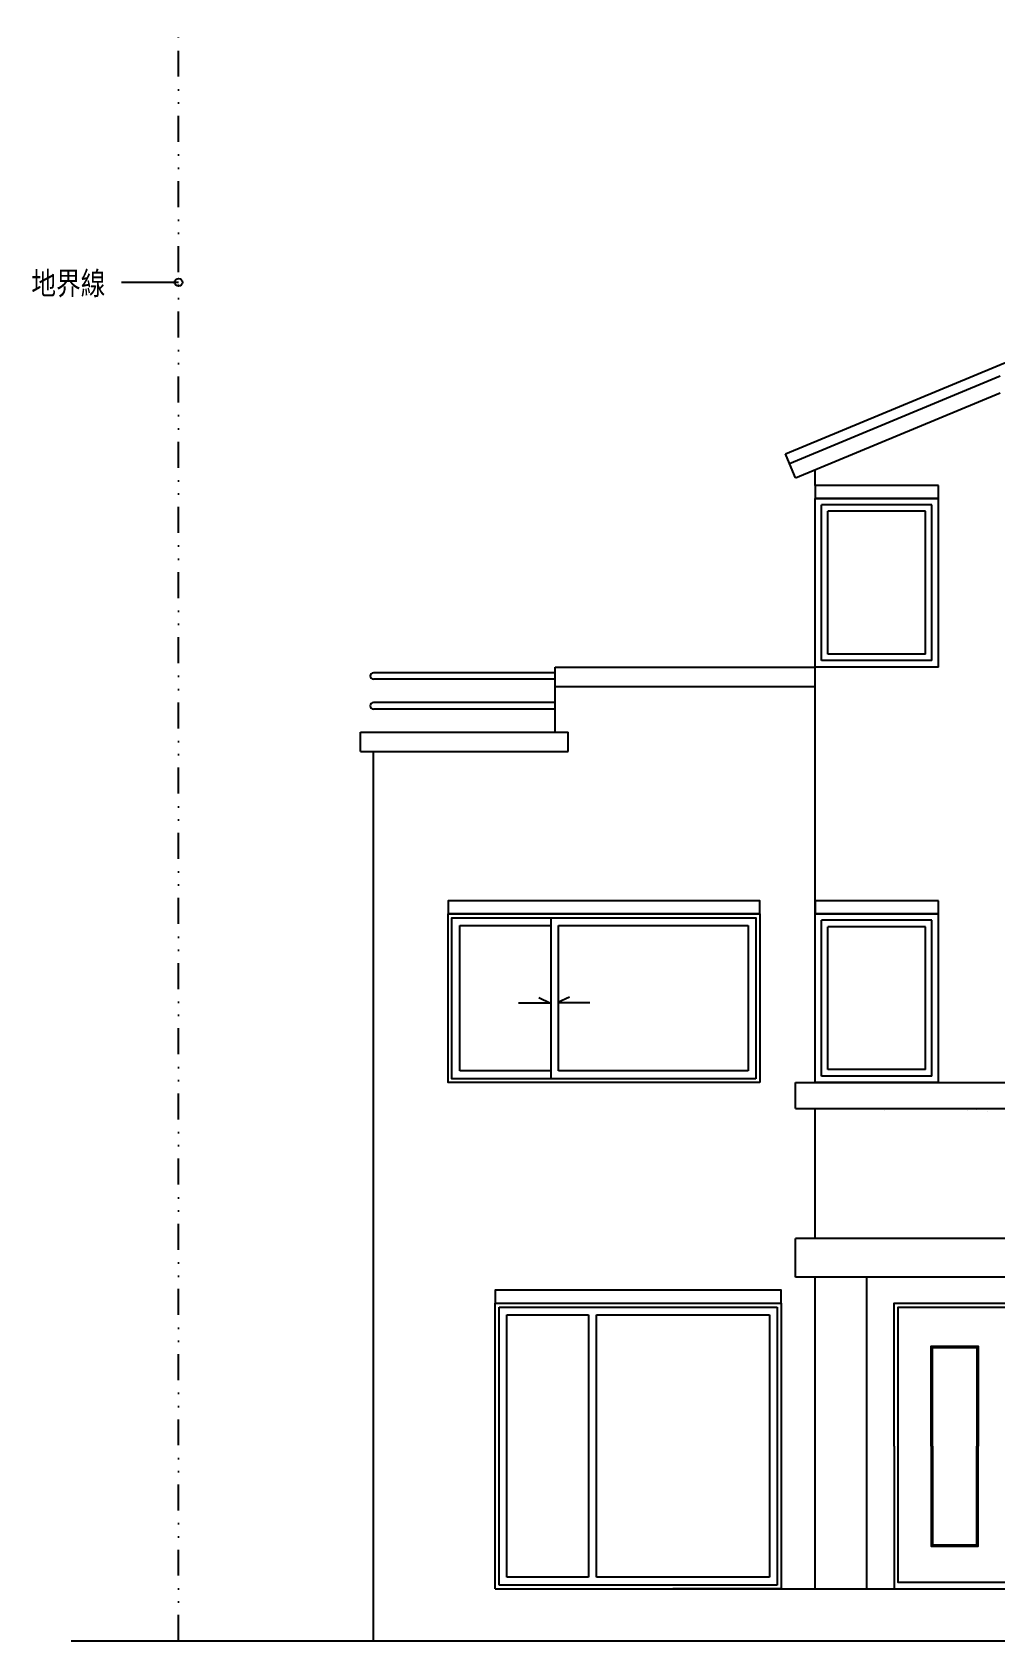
# Model space of a CAD drawing. Extents: x 32549 to 39694, y 7645 to 11950.
# Drawn here: x 36611 to 37352, y 10652 to 11891 of the extents above; entities that cross this region are included whole.
import ezdxf

# ---------------------------------------------------------------- set-up
doc = ezdxf.new("R2010")
doc.units = 0
doc.header["$LTSCALE"] = 80
doc.header["$MEASUREMENT"] = 0
doc.linetypes.add('DIVIDE2', pattern=[0.625, 0.25, -0.125, 0, -0.125, 0, -0.125])
doc.layers.get('0').update_dxf_attribs({"linetype": 'CONTINUOUS'})
for name, color, linetype in [('C2', 2, 'CONTINUOUS'), ('C3', 3, 'CONTINUOUS'), ('C4', 4, 'CONTINUOUS'), ('C7', 7, 'CONTINUOUS'), ('CHINA', 3, 'CONTINUOUS'), ('DOOR', 4, 'CONTINUOUS'), ('LAYER1', 3, 'CONTINUOUS'), ('LAYER2', 9, 'CONTINUOUS'), ('P-POINT', 1, 'CONTINUOUS'), ('PAINT', 11, 'CONTINUOUS'), ('RAILING', 4, 'CONTINUOUS'), ('WALL2', 7, 'CONTINUOUS'), ('WINDOW', 6, 'CONTINUOUS'), ('WINDOW1', 6, 'CONTINUOUS')]:
    doc.layers.add(name, color=color, linetype=linetype)
doc.styles.add('AEH', font='SIMPLEX.SHX', dxfattribs={"bigfont": 'AE.SHX'})

# ---------------------------------------------------------------- blocks, each defined once
blk = doc.blocks.new('A$C486668CE')
at = {"layer": 'LAYER1', "linetype": 'Continuous'}
for p, q in [((24.5, 0.4), (0, 0.4)), ((15.6, 4.6), (24.5, 0.4)), ((39.2, 4.3), (30.3, 0)), ((30.3, 0), (54.8, 0))]:
    blk.add_line(p, q, dxfattribs=at)
blk = doc.blocks.new('A$C41834BD2')
at = {"layer": 'C7'}
for p, q in [((0, 10), (95, 10)), ((0, 0), (0, 10)), ((95, 10), (95, 0)), ((95, 0), (0, 0))]:
    blk.add_line(p, q, dxfattribs=at)

msp = doc.modelspace()

# ---------------------------------------------------------------- linework, layer by layer
at = {"linetype": 'Continuous'}
msp.add_line((36641.41, 10652.17), (38359.11, 10652.17), dxfattribs=at)
at = {"layer": 'C2'}
for p, q in [((37194.41, 11558.99), (37356.53, 11626.54)), ((37199.03, 11547.92), (37356.53, 11613.54)), ((37199.03, 11547.92), (37194.41, 11558.99)), ((37214.03, 10692.17), (37214.03, 10932.17)), ((36967.89, 10692.17), (38019.03, 10692.17))]:
    msp.add_line(p, q, dxfattribs=at)
at = {"layer": 'C3', "linetype": 'Continuous'}
msp.add_line((36724.01, 11698.49), (36680.22, 11698.49), dxfattribs=at)
at = {"layer": 'C3'}
for p, q in [((36864.03, 11337.17), (36864.03, 11352.17)), ((36864.03, 11352.17), (37024.03, 11352.17)), ((37024.03, 11337.17), (37024.03, 11352.17)), ((36864.03, 11337.17), (37024.03, 11337.17)), ((37199.03, 11082.17), (37469.03, 11082.17)), ((37199.03, 11062.17), (37199.03, 11082.17)), ((37199.03, 11062.17), (37469.03, 11062.17)), ((37469.03, 10962.17), (37199.03, 10962.17)), ((37199.03, 10932.17), (37199.03, 10962.17)), ((37469.03, 10932.17), (37199.03, 10932.17))]:
    msp.add_line(p, q, dxfattribs=at)
at = {"layer": 'C3', "color": 1}
msp.add_line((37214.03, 10962.17), (37214.03, 11062.17), dxfattribs=at)
at = {"layer": 'C4'}
for p, q in [((37214.03, 11542.17), (37214.03, 11554.17)), ((37014.03, 11402.17), (37214.03, 11402.17)), ((37014.03, 11402.17), (37214.03, 11402.17)), ((37014.03, 11352.17), (37014.03, 11402.17)), ((37214.03, 11212.17), (37214.03, 11402.17)), ((37014.03, 11387.17), (37214.03, 11387.17)), ((36874.03, 10652.17), (36874.03, 11337.17)), ((37254.03, 10692.17), (37254.03, 10932.17))]:
    msp.add_line(p, q, dxfattribs=at)
at = {"layer": 'C7', "color": 3, "linetype": 'DIVIDE2'}
msp.add_line((36724.01, 10652.17), (36724.01, 11891.23), dxfattribs=at)
at = {"layer": 'C7'}
for p, q in [((37191.34, 11566.38), (37616.53, 11743.54)), ((37214.03, 11542.17), (37214.03, 11532.17)), ((37309.03, 11542.17), (37214.03, 11542.17)), ((37309.03, 11532.17), (37309.03, 11542.17)), ((37214.03, 11532.17), (37309.03, 11532.17))]:
    msp.add_line(p, q, dxfattribs=at)
for points in [[(37171.53, 11212.17), (37171.53, 11222.17), (36931.53, 11222.17), (36931.53, 11212.17), (37171.53, 11212.17)], [(37171.53, 11212.17), (37171.53, 11222.17), (36931.53, 11222.17), (36931.53, 11212.17), (37171.53, 11212.17)], [(37171.53, 11212.17), (37171.53, 11222.17), (36931.53, 11222.17), (36931.53, 11212.17), (37171.53, 11212.17)], [(37171.53, 11212.17), (37171.53, 11222.17), (36931.53, 11222.17), (36931.53, 11212.17), (37171.53, 11212.17)], [(37187.89, 10912.14), (37187.89, 10922.14), (36967.89, 10922.14), (36967.89, 10912.14), (37187.89, 10912.14)]]:
    msp.add_lwpolyline(points, dxfattribs=at)
at = {"layer": 'DOOR'}
for points in [[(37275.08, 10802.17), (37275.08, 10912.17), (37410.08, 10912.17), (37410.08, 10692.17)], [(37278.08, 10802.17), (37278.08, 10909.17), (37407.08, 10909.17), (37407.08, 10697.17), (37278.08, 10697.17), (37278.08, 10802.17)], [(37303.58, 10802.17), (37303.58, 10879.17), (37339.58, 10879.17), (37339.58, 10802.17)], [(37304.58, 10802.17), (37304.58, 10878.17), (37338.58, 10878.17), (37338.58, 10802.17)], [(37275.08, 10802.17), (37275.08, 10692.17)], [(37303.58, 10802.17), (37303.58, 10725.17), (37339.58, 10725.17), (37339.58, 10802.17)], [(37304.58, 10802.17), (37304.58, 10726.17), (37338.58, 10726.17), (37338.58, 10802.17)]]:
    msp.add_lwpolyline(points, dxfattribs=at)
at = {"layer": 'LAYER2'}
msp.add_line((37016.53, 11203.17), (37162.53, 11203.17), dxfattribs=at)
at = {"layer": 'P-POINT'}
msp.add_circle((36724.01, 11698.49), 3, dxfattribs=at)
at = {"layer": 'PAINT'}
for p, q in [((37224.03, 11412.17), (37224.03, 11522.17)), ((37299.03, 11522.17), (37224.03, 11522.17)), ((37299.03, 11412.17), (37299.03, 11522.17)), ((37299.03, 11412.17), (37224.03, 11412.17)), ((36940.53, 11091.17), (36940.53, 11203.17)), ((36940.53, 11203.17), (37010.53, 11203.17)), ((37010.53, 11209.17), (37010.53, 11085.17)), ((37016.53, 11091.17), (37016.53, 11203.17)), ((37162.53, 11203.17), (37162.53, 11091.17)), ((37168.32, 11211.84), (37168.32, 11211.84)), ((37224.03, 11092.17), (37224.03, 11202.17)), ((37299.03, 11202.17), (37224.03, 11202.17)), ((37299.03, 11092.17), (37299.03, 11202.17)), ((37010.53, 11091.17), (36940.53, 11091.17)), ((37162.53, 11091.17), (37016.53, 11091.17)), ((37299.03, 11092.17), (37224.03, 11092.17)), ((37252.55, 11061.89), (37252.55, 11061.89)), ((37267.78, 11060.42), (37267.78, 11060.42)), ((37278.13, 11062.01), (37278.13, 11062.01)), ((37304.31, 11061.68), (37304.31, 11061.68)), ((37308.38, 11061.3), (37308.38, 11061.3)), ((37331.32, 11060.71), (37331.32, 11060.71)), ((37338.52, 11061.21), (37338.52, 11061.21)), ((37346.65, 11060.14), (37346.65, 11060.14)), ((37348.4, 11061.65), (37348.4, 11061.65)), ((37160.75, 10912.3), (37160.75, 10912.3)), ((37160.75, 10912.3), (37160.75, 10912.3)), ((37160.75, 10912.3), (37160.75, 10912.3)), ((37160.75, 10912.3), (37160.75, 10912.3)), ((36976.89, 10701.14), (36976.89, 10903.14)), ((36976.89, 10903.14), (37039.75, 10903.14)), ((37039.75, 10903.14), (37039.75, 10701.14)), ((37045.75, 10701.14), (37045.75, 10903.14)), ((37045.75, 10903.14), (37178.89, 10903.14)), ((37178.89, 10903.14), (37178.89, 10701.14)), ((37039.75, 10701.14), (36976.89, 10701.14)), ((37178.89, 10701.14), (37045.75, 10701.14))]:
    msp.add_line(p, q, dxfattribs=at)
at = {"layer": 'RAILING'}
for p, q in [((37014.03, 11397.83), (36874.03, 11397.83)), ((37014.03, 11392.83), (36874.03, 11392.83)), ((37014.03, 11374.88), (36874.03, 11374.88)), ((37014.03, 11369.88), (36874.03, 11369.88))]:
    msp.add_line(p, q, dxfattribs=at)
for centre in [(36874.03, 11395.33), (36874.03, 11372.38)]:
    msp.add_arc(centre, 2.5, 90, 270, dxfattribs=at)
at = {"layer": 'WALL2'}
msp.add_line((37194.41, 11558.99), (37191.34, 11566.38), dxfattribs=at)
at = {"layer": 'WINDOW'}
for p, q in [((36967.89, 10692.17), (36967.89, 10912.14)), ((36967.89, 10912.14), (37187.89, 10912.14)), ((36970.89, 10695.14), (36970.89, 10909.14)), ((36970.89, 10909.14), (37184.89, 10909.14)), ((37184.89, 10909.14), (37184.89, 10695.14)), ((37187.89, 10912.14), (37187.89, 10692.17)), ((37184.89, 10695.14), (36970.89, 10695.14)), ((37187.89, 10692.14), (37104.68, 10692.14))]:
    msp.add_line(p, q, dxfattribs=at)
for points in [[(37171.53, 11082.17), (36931.53, 11082.17), (36931.53, 11212.17), (37171.53, 11212.17)], [(37168.53, 11085.17), (36934.53, 11085.17), (36934.53, 11209.17), (37168.53, 11209.17)]]:
    msp.add_lwpolyline(points, close=True, dxfattribs=at)
at = {"layer": 'WINDOW1'}
for p, q in [((37214.03, 11402.17), (37214.03, 11532.17)), ((37214.03, 11402.17), (37214.03, 11532.17)), ((37309.03, 11532.17), (37214.03, 11532.17)), ((37219.03, 11407.17), (37219.03, 11527.17)), ((37304.03, 11527.17), (37219.03, 11527.17)), ((37304.03, 11407.17), (37304.03, 11527.17)), ((37309.03, 11402.17), (37309.03, 11532.17)), ((37309.03, 11402.17), (37214.03, 11402.17)), ((37304.03, 11407.17), (37219.03, 11407.17)), ((37171.53, 11212.17), (36931.53, 11212.17)), ((37171.53, 11212.17), (36931.53, 11212.17)), ((37171.53, 11212.17), (36931.53, 11212.17)), ((37171.53, 11212.17), (36931.53, 11212.17)), ((37214.03, 11082.17), (37214.03, 11212.17)), ((37214.03, 11082.17), (37214.03, 11212.17)), ((37309.03, 11212.17), (37214.03, 11212.17)), ((37219.03, 11087.17), (37219.03, 11207.17)), ((37304.03, 11207.17), (37219.03, 11207.17)), ((37304.03, 11087.17), (37304.03, 11207.17)), ((37309.03, 11082.17), (37309.03, 11212.17)), ((37309.03, 11082.17), (37214.03, 11082.17)), ((37304.03, 11087.17), (37219.03, 11087.17))]:
    msp.add_line(p, q, dxfattribs=at)

# ---------------------------------------------------------------- block references
at = {"linetype": 'Continuous', "xscale": -1}
msp.add_blockref('A$C41834BD2', (37309.03, 11212.17), dxfattribs=at)
at = {"layer": 'LAYER1', "linetype": 'Continuous', "xscale": -1}
msp.add_blockref('A$C486668CE', (37040.65, 11143.42), dxfattribs=at)

# ---------------------------------------------------------------- texts
at = {"layer": 'CHINA', "style": 'AEH'}
msp.add_text('地界線', height=20, dxfattribs=at).set_placement((36610.72, 11687.11))

doc.saveas('drawing.dxf')
